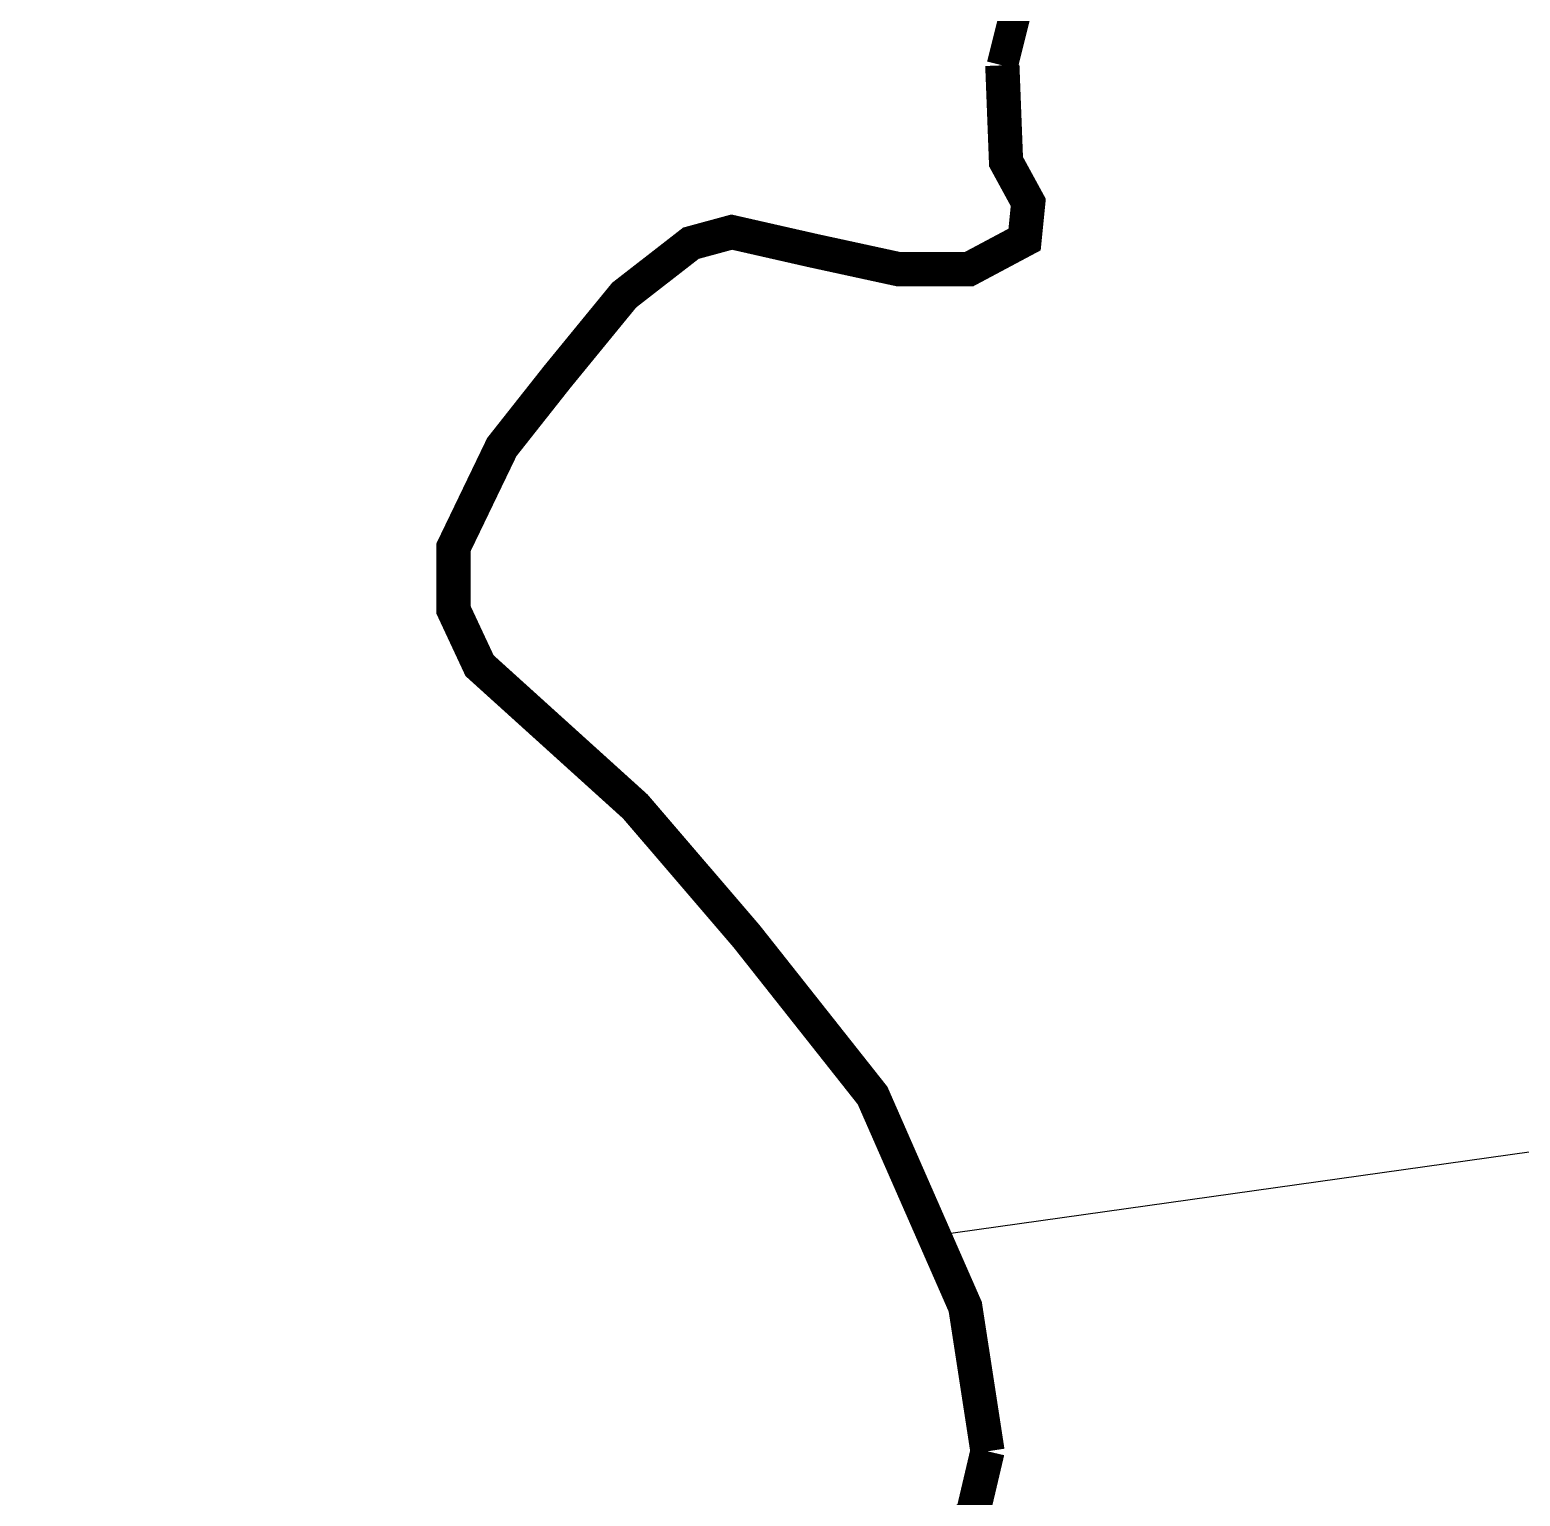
# Model space of a CAD drawing. Header units: inches. Extents: x -43639 to 75791, y -33466 to 47612.
# Drawn here: x 6464 to 19515, y 10559 to 23397 of the extents above; entities that cross this region are included whole.
import ezdxf

# ---------------------------------------------------------------- set-up
doc = ezdxf.new("R2010")
doc.units = ezdxf.units.IN
doc.header["$LTSCALE"] = 8
doc.header["$MEASUREMENT"] = 0
doc.linetypes.add('DIVIDE3', pattern=[0.75, 0.25, -0.125, 0, -0.125, 0, -0.125, 0, -0.125])
doc.layers.get('0').update_dxf_attribs({"linetype": 'CONTINUOUS'})
doc.layers.add('TOPOCREEK', color=5, linetype='CONTINUOUS')

msp = doc.modelspace()

# ---------------------------------------------------------------- linework, layer by layer
msp.add_line((24691.80138, 14288.47496), (14383.55501, 12837.61714))
at = {"layer": 'TOPOCREEK'}
msp.add_line((14383.55501, 12837.61714), (14850.69858, 10951.74782), dxfattribs=at)
at = {"layer": 'TOPOCREEK', "linetype": 'DIVIDE3', "const_width": 275}
msp.add_lwpolyline([(14980.56512, 23086.0774), (15272.76473, 24254.08788), (15370.16475, 25486.98752), (15532.49782, 26460.32959), (15662.36436, 27855.45307), (15824.69743, 28666.5713), (16084.43051, 29250.57624), (16766.22975, 29899.47095), (17512.96204, 30515.92078), (17967.49473, 31424.37337), (17999.96168, 32138.15755), (18097.36127, 32624.82844), (18519.42742, 32819.49685), (18876.56051, 32787.05196), (19525.89322, 32592.38355), (20012.89243, 32203.04702), (20629.75861, 31781.26531), (21116.75782, 31619.04179), (21408.95744, 31975.93373), (22058.29014, 32722.16249), (22675.15631, 34117.28597), (23356.95513, 34831.07015)], dxfattribs=at)
at = {"layer": 'TOPOCREEK', "const_width": 300}
for points in [[(14850.69858, 10951.74782), (14655.89856, 12217.09235), (13844.2332, 14066.44213), (12740.36781, 15461.5656), (11766.36855, 16597.1312), (10402.77049, 17830.03084), (10175.50394, 18316.70203), (10175.50394, 18868.26238), (10597.5701, 19744.27009), (11084.56973, 20360.71991), (11668.96896, 21074.5041), (12253.36818, 21528.73039), (12610.50127, 21626.06445), (13324.76704, 21463.84092), (14071.49934, 21301.61709), (14688.36551, 21301.61709), (15175.36472, 21561.17498), (15207.83126, 21885.62233), (15013.03165, 22242.51427), (14980.56512, 23086.0774)], [(2438.81183, 4008.87849), (3876.97775, 4203.24373), (5208.10969, 4722.3595), (6376.90814, 5728.14615), (7285.97393, 7090.82474), (7935.30663, 8161.50086), (8779.43894, 8810.39557), (9720.97084, 9069.95346), (10857.30318, 9199.7324), (11896.23509, 9491.73487), (12967.63395, 9783.73734), (14039.03281, 9913.51628), (14720.83204, 10400.18746), (14850.69858, 10951.74782)]]:
    msp.add_lwpolyline(points, dxfattribs=at)

doc.saveas('drawing.dxf')
